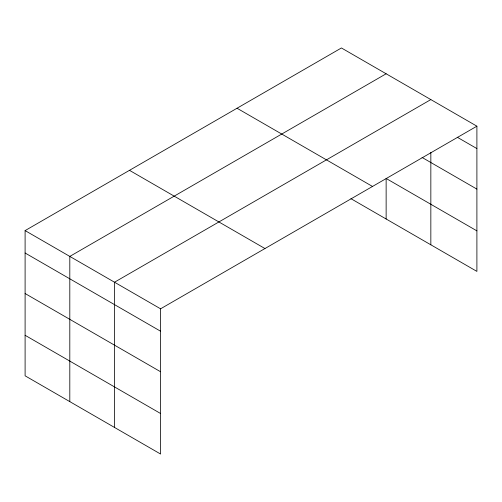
<?xml version="1.0" encoding="UTF-8"?>
<svg xmlns="http://www.w3.org/2000/svg" width="502" height="502" viewBox="0 0 502 502"><rect width="100%" height="100%" fill="white"/><g stroke="black" fill="none" stroke-linecap="round" stroke-linejoin="round"><path stroke-width="0.75" d="M476.9 126.184L341.429 47.966L25.1 230.6L25.1 375.816L160.571 454.034L160.571 308.812L476.9 126.184L476.9 271.4L350.917 198.66M386.138 73.781L69.803 256.409L69.803 401.631M430.841 99.591L114.512 282.218L114.512 427.44M457.259 137.241L476.9 148.579M422.038 157.433L476.9 189.11M476.9 230.87L386.138 178.467L386.138 218.997M237.044 108.237L372.509 186.449M129.491 170.335L264.956 248.546M25.1 230.6L160.571 308.812M25.1 253.002L160.571 331.213M25.1 293.532L160.571 371.744M25.1 335.286L160.571 413.504M430.841 152.382L430.841 244.807"/></g></svg>
